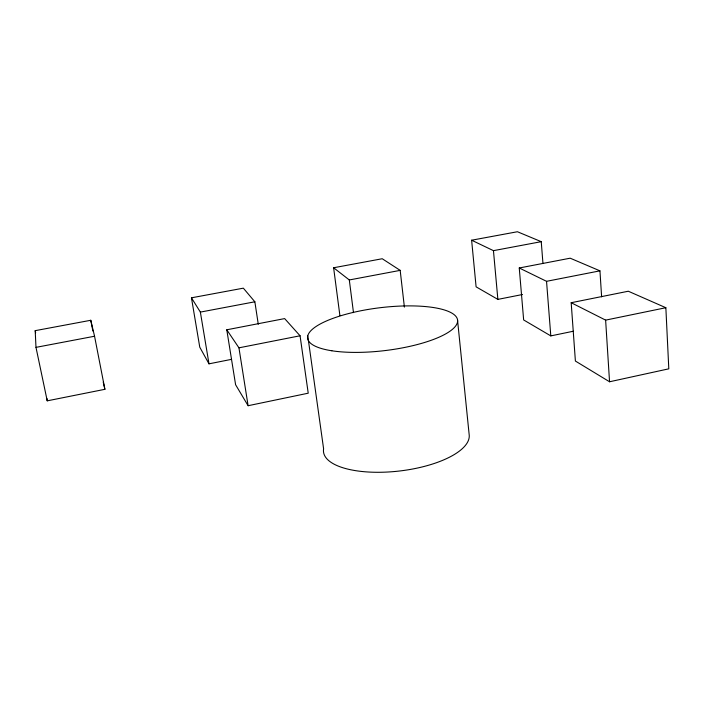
<?xml version="1.0" encoding="UTF-8"?>
<svg xmlns="http://www.w3.org/2000/svg" width="704" height="704" viewBox="0 0 704 704"><rect width="100%" height="100%" fill="white"/><g stroke="black" fill="none" stroke-linecap="round" stroke-linejoin="round"><path stroke-width="1.06" d="M609.55 381.77L668.8 368.826L665.852 307.718L628.302 291.227L571.182 302.72L575.397 361.046L609.55 381.77L605.625 320.126L571.182 302.72M248.107 405.715L308.229 393.193L300.062 335.782L284.645 318.595L226.776 329.789L235.602 384.736L248.107 405.715L238.946 347.829L226.776 329.789M605.625 320.126L665.852 307.718M601.621 296.842L599.949 270.846L570.187 258.192L519.253 267.986L523.653 319.95L550.801 335.896L573.355 331.232M258.28 324.262L254.857 301.796L243.346 288.165L191.453 297.818L199.769 347.195L208.991 363.836L231.546 359.348M47.23 400.84L104.896 389.312L94.556 336.239L90.781 320.276L35.2 330.66L35.983 347.362L47.23 400.84L47.08 398.702M238.946 347.829L300.062 335.782M542.934 263.182L541.244 241.674L517.422 231.739L471.627 240.214L476.098 286.836L497.869 299.385L522.526 294.51M519.253 267.986L546.542 281.318L599.949 270.846M400.18 270.371L382.228 258.738L333.617 267.758L349.307 279.954L400.18 270.371L404.395 307.12M191.453 297.818L200.367 312.101L254.857 301.796M35.983 347.362L94.556 336.239M471.627 240.214L493.451 250.659L541.244 241.674M103.242 382.14L104.896 389.312M35.2 330.66L35.649 332.79M90.781 320.276L92.884 331.047M200.367 312.101L208.991 363.836M307.762 335.773L323.602 448.809A73.33 27.843 -6.7 0 0 396.07 471.381A73.33 27.843 -6.7 0 0 469.154 434.535L457.521 319.845M333.617 267.758L339.9 315.621M349.307 279.954L353.478 312.62M493.451 250.659L497.869 299.385M546.542 281.318L550.801 335.896M331.857 350.777A75.53 21.569 -6.9 0 0 455.814 325.75A75.53 21.569 -6.9 0 0 360.034 310.939A75.53 21.569 -6.9 0 0 331.857 350.777"/></g></svg>
